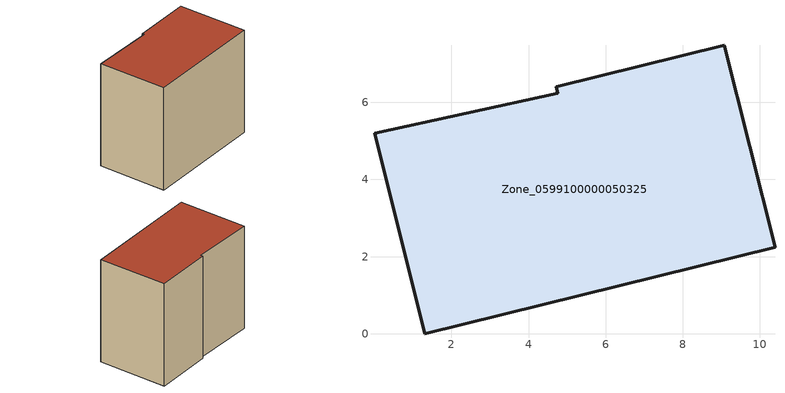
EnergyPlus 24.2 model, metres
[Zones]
Zone_0599100000050325
 floor ground (C_G): 0.01,5.2 4.76,6.23 4.72,6.4 9.08,7.48 10.39,2.24 1.31,0 z0
 wall outside (C_F): 10.39,2.24 9.08,7.48 4.72,6.4 4.76,6.23 0.01,5.2 1.31,0 10.39,2.24 z0:8.23
 roof outside (C_R): 4.76,6.23 0.01,5.2 1.31,0 10.39,2.24 9.08,7.48 4.72,6.4 z8.23
[BUILDING]
Pand.0599100000050325: North Axis=0; Terrain=City; Loads Convergence Tolerance Value=0.04; Temperature Convergence Tolerance Value=0.4; Solar Distribution=FullExterior; Maximum Number of Warmup Days=25; Minimum Number of Warmup Days=1
[Site:Location]
Rotterdam.The.Hague.AP_ZH_NLD Design_Conditions: Latitude=51.96; Longitude=4.45; Time Zone=1; Elevation=-4.5
[SITE:GROUNDTEMPERATURE:BUILDINGSURFACE]
18, 18, 18, 18, 18, 18, 18, 18, 18, 18, 18, 18
[MATERIAL] Thermal Absorptance=0.9; Solar Absorptance=0.7; Visible Absorptance=0.7
Name | Roughness | Thickness | Conductivity | Density | Specific Heat
G.TC.1975-1991 | MediumSmooth | 0.15 | 0.288461 | 540 | 1210
F.TC.1975-1991 | Rough | 0.3 | 0.230769 | 1920 | 840
R.TC.1975-1991 | MediumRough | 0.2 | 0.153846 | 1500 | 1000
[CONSTRUCTION]
C_G: G.TC.1975-1991
C_F: F.TC.1975-1991
C_R: R.TC.1975-1991
[ZONE]
Zone_0599100000050325: Type=1; Multiplier=1; Ceiling Height=Autocalculate; Volume=Autocalculate; Floor Area=autocalculate; Part of Total Floor Area=Yes
[ZONEINFILTRATION:DESIGNFLOWRATE]
Infil_Zone_0599100000050325: Zone or ZoneList or Space or SpaceList=Zone_0599100000050325; Schedule=AlwaysOn; Design Flow Rate Calculation Method=Flow/Area; Flow Rate per Floor Area=0.003; Constant Term Coefficient=1; Temperature Term Coefficient=0; Velocity Term Coefficient=0; Velocity Squared Term Coefficient=0
[HVACTEMPLATE:ZONE:IDEALLOADSAIRSYSTEM]
Zone_0599100000050325: Maximum Heating Supply Air Temperature=50; Minimum Cooling Supply Air Temperature=13; Maximum Heating Supply Air Humidity Ratio=0.0156; Minimum Cooling Supply Air Humidity Ratio=0.0077; Heating Limit=NoLimit; Cooling Limit=NoLimit; Dehumidification Control Type=ConstantSensibleHeatRatio; Cooling Sensible Heat Ratio=0.7; Dehumidification Setpoint=60; Humidification Control Type=None; Humidification Setpoint=30; Outdoor Air Method=None; Outdoor Air Flow Rate per Person=0.00944; Outdoor Air Flow Rate per Zone Floor Area=0; Outdoor Air Flow Rate per Zone=0; Demand Controlled Ventilation Type=None; Outdoor Air Economizer Type=NoEconomizer; Heat Recovery Type=None; Sensible Heat Recovery Effectiveness=0.7; Latent Heat Recovery Effectiveness=0.65
[ZONECONTROL:THERMOSTAT]
ThermostatControl_Zone_0599100000050325: Zone or ZoneList=Zone_0599100000050325; Control Type Schedule=DualSetpointControlType; Control 1=Thermostat_Zone_0599100000050325; Temperature Difference Between Cutout And Setpoint=0
[THERMOSTATSETPOINT:DUALSETPOINT]
Thermostat_Zone_0599100000050325: Heating Setpoint Temperature Schedule=HeatingSetpoint_Zone_0599100000050325; Cooling Setpoint Temperature Schedule=CoolingSetpoint_Zone_0599100000050325
[SCHEDULE:COMPACT]
HeatingSetpoint_Zone_0599100000050325: Through: 12/31, For: AllDays, Until: 24:00, 21
CoolingSetpoint_Zone_0599100000050325: Through: 12/31, For: AllDays, Until: 24:00, 24
DualSetpointControlType: Through: 12/31, For: AllDays, Until: 24:00, 4
AlwaysOn: Through: 12/31, For: AllDays, Until: 24:00, 1
